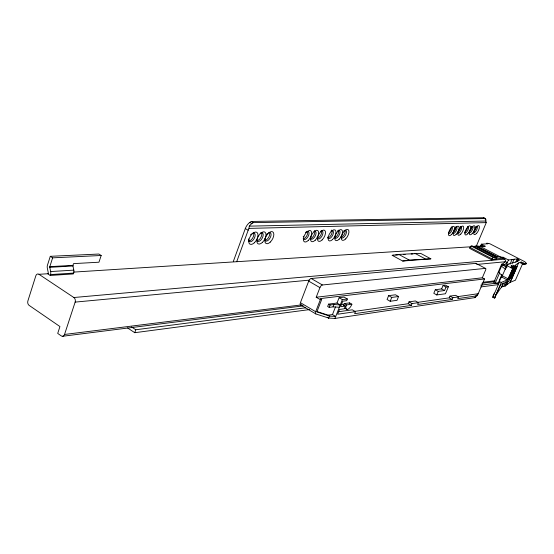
<?xml version="1.0" encoding="UTF-8"?>
<svg xmlns="http://www.w3.org/2000/svg" width="554" height="554" viewBox="0 0 554 554"><rect width="100%" height="100%" fill="white"/><g stroke="black" fill="none" stroke-linecap="round" stroke-linejoin="round"><path stroke-width="0.83" d="M501.806 274.68L498.115 283.239L495.103 283.336L493.752 282.547L501.647 264.189L502.547 264.099L505.442 261.467A1.946 1.794 84.5 0 0 504.465 259.154L502.817 258.296L496.079 258.884M50.282 256.322L47.478 265.131A4.508 3.248 86.2 0 0 47.339 268.136L48.205 272.374A0.976 0.706 86 0 1 48.177 273.025L47.9 273.905L50.234 275.449L73.384 273.932L73.668 273.074A4.397 3.213 86 0 0 73.807 270.13L72.948 265.982A0.956 0.699 86.2 0 1 72.983 265.345L73.544 263.621L98.951 262.215L101.181 255.491L98.882 254.037L50.282 256.322L52.63 257.845L101.181 255.491M50.234 275.449L50.511 274.576A4.494 3.241 86 0 0 50.656 271.564L49.784 267.319A0.976 0.706 86.2 0 1 49.812 266.661L52.63 257.845M64.534 334.464L75.15 302.103A3.414 2.493 84.9 0 0 73.848 297.519L38.974 274.306A3.352 2.396 85.8 0 0 35.816 275.844L27.887 300.926A3.324 2.368 84.9 0 0 29.127 305.379L59.943 326.555L57.706 333.411L61.286 335.897A3.386 2.451 83.7 0 0 64.534 334.464L301.307 304.922M127.6 327.767A3.864 2.915 83.5 0 0 128.348 328.453L134.754 332.698L135.772 329.755L305.697 307.795M233.345 261.44L245.297 228.58A7.742 4.113 -60.3 0 1 249.826 222.417L251.239 221.455L483.815 217.722L485.484 218.56L485.74 219.225A5.602 2.119 -62.7 0 1 485.83 221.011A6.925 2.929 85.6 0 1 486.183 222.604A5.602 2.119 -62.6 0 1 485.713 223.906L476.343 246.114M236.724 261.64L248.178 230.222A7.749 4.1 -60.3 0 1 248.995 228.393A9.598 5.623 84.7 0 1 249.328 226.143A7.749 4.1 -60.3 0 1 251.904 223.587L253.31 222.625L485.484 218.56M485.449 268.371L475.928 263.365L311.175 278.503A2.77 1.309 -59.9 0 0 308.703 281.127L300.42 302.685L315.669 311.715L320.351 299.666L321.68 299.506L316.853 311.902L329.748 316.112L335.724 316.459L339.346 307.269L333.058 306.861L329.173 307.373L327.649 306.48L328.57 304.125L337.005 303.045L340.267 304.942L342.372 299.61L347.365 298.987L346.693 300.683L342.774 301.182L340.592 306.701L345.377 306.064L344.297 308.779L339.512 309.437L337.621 314.229L355.467 311.667L354.664 313.689L411.276 305.413L412.038 303.564L418.415 302.65L417.654 304.485L452.147 299.437L452.881 297.699L458.497 296.896L457.77 298.62L475.595 296.016L478.199 293.717A2.174 0.783 -61.4 0 0 478.358 293.378L484.521 278.953L482.312 277.783L316.202 297.242L319.928 287.63A2.784 1.288 -59.9 0 1 322.4 284.978L485.449 268.371A2.188 0.789 -61.8 0 1 485.533 270.241L482.312 277.783M329.173 307.373L330.094 305.019L333.979 304.513L340.267 304.942M300.226 303.322A2.756 1.295 -59.3 0 0 300.663 304.922L315.884 313.952L328.667 318.051L329.471 316.002M333.058 306.861L333.979 304.513M316.923 311.521L328.148 315.171L332.483 314.547L335.489 306.902M337.005 303.045L339.103 297.72L344.11 297.11L347.365 298.987M328.667 318.051L334.879 318.446L335.655 316.466L332.483 314.547M339.277 307.283L340.198 304.949M388.617 295.663L387.059 299.506L390.168 301.258L397.017 300.33L398.575 296.522L395.487 294.79L388.617 295.663L391.733 297.415L398.575 296.522M390.168 301.258L391.733 297.415M354.013 311.473L408.256 303.717L409.018 301.868L415.41 300.967L418.415 302.65M496.779 257.776L494.196 257.998L494.466 257.368L472.458 245.948L471.149 246.031L469.55 248.331L491.585 259.805L496.1 259.411L496.779 257.776L495.906 257.326L497.734 256.869L503.247 257.291L508.461 259.985L517.201 258.898L518.149 259.39A2.285 0.457 22.9 0 1 519.285 260.422L515.469 262.16L507.63 264.223L505.47 269.237L501.515 266.204L502.665 265.041L506.993 267.166M435.299 289.721L433.803 293.308L436.767 294.943L445.458 293.765L448.394 286.764L445.451 285.165L443.075 285.455L441.621 288.918L435.299 289.721L438.262 291.349L444.571 290.531L446.018 287.055L448.394 286.764M436.767 294.943L438.262 291.349M417.19 302.436L449.259 297.851L449.986 296.12L455.623 295.324L458.497 296.896M480.36 246.544L481.357 244.176L487.901 243.781L486.765 243.192L489.646 243.656L524.77 261.696L526.3 263.302L525.857 264.327L524.063 264.507L520.725 263.06L521.169 262.042L524.513 263.482L526.3 263.302M334.879 318.446L474.903 297.623L475.595 296.016M502.817 258.296L503.247 257.291M501.515 266.204L498.725 272.693L502.54 275.663M495.103 283.336L499.715 272.623M505.158 266.903L508.461 259.985M521.169 262.042L518.53 262.963L515.178 265.269L517.02 266.799L511.238 280.116L500.726 284.472L494.535 298.059L492.818 297.366L499.57 281.716A144.345 31.197 24.5 0 1 501.737 277.069L506.813 265.595A144.767 29.881 24.3 0 1 508.156 264.625L507.63 264.223M494.535 298.059L501.294 282.415L507.263 279.971L507.9 279.098L512.893 268.385L510.746 266.952L511.453 266.689L514.389 267.811L511.183 265.678L515.22 267.492L515.871 267.243L512.679 265.117L517.02 266.799M509.978 264.279L511.972 259.66M495.484 295.774A141.415 32.423 24.7 0 1 497.347 293.121A172.668 102.109 22.6 0 1 501.543 287.145L503.129 283.482M501.543 287.145A3.483 2.071 16.9 0 1 501.813 286.882L503.496 282.983M512.402 263.136L514.119 259.175M501.813 286.882L503.731 286.383L505.754 281.709M503.731 286.383L505.262 285.982L507.429 280.975M512.893 268.385L507.907 279.888L509.022 279.431L513.994 267.963M505.262 285.982L507.464 281.141M515.822 262.07L517.201 258.898M505.435 285.822L506.661 284.846L508.371 280.899M514.389 267.811L509.417 279.271L510.262 278.925L515.22 267.492M517.256 261.446L518.149 259.39M515.871 267.243L510.92 278.655L511.757 278.309L516.702 266.924M506.681 284.867L510.13 282.311L518.53 262.963M522.581 263.746L515.4 280.248L510.13 282.311M522.81 264.14L523.253 263.115M524.063 264.507L524.513 263.482M491.585 259.805L493.199 257.478L494.466 257.368M477.229 295.531L478.199 293.717L457.396 296.688M473.026 246.523L476.717 245.983L480.491 246.634L485.498 246.308L481.357 244.176M474.903 297.623L477.084 295.704M501.647 264.189L503.011 264.964L504.202 264.957L506.841 263.012M402.703 261.038L409.198 260.061L430.86 258.829L420.666 253.379L398.769 254.418L392.204 255.339L402.703 261.038L430.86 258.829M338.639 311.729L352.275 309.811L355.467 311.667M134.754 332.698L309.527 309.589M480.872 286.93L498.011 284.666L498.794 282.838L480.775 285.165M346.506 304.922L351.887 304.208A5.194 2.278 -60 0 1 347.24 309.499A5.194 2.278 -60 0 1 346.506 304.922L344.2 303.585A5.187 2.285 -59.9 0 0 343.556 305.773M344.2 303.585L349.588 302.879L351.887 304.208M62.803 336.243L302.401 305.974M481.89 283.302L494.77 281.674M483.171 282.221L495.186 280.726M484.521 278.953L320.136 298.606L321.68 299.506M75.15 302.103L309.167 280.151M476.939 264.417L505.345 261.751M73.848 297.519L504.902 259.113M392.204 255.339L393.929 255.221M395.653 255.096L398.243 254.923M403.416 254.563L405.14 254.445M411.179 254.03L412.903 253.912M50.511 274.576L73.668 273.074M38.974 274.306L48.468 273.704M73.502 272.111L471.399 246.752M473.123 246.641L475.713 246.475M477.437 246.371L482.617 246.038L484.127 246.814M50.656 271.564L73.807 270.13M49.812 266.661L72.983 265.345M49.784 267.319L72.948 265.982M248.995 228.393L486.183 222.604M249.328 226.143L485.83 221.011M300.663 304.922L303.114 305.725M499.57 281.716L501.294 282.415M485.74 219.225L484.078 218.387L483.815 217.722M507.755 278.794L509.022 279.431M480.491 246.634L501.398 257.444M476.717 245.983L497.734 256.869M475.734 246.045L496.779 256.952M505.428 261.557L507.353 262.554M475.512 246.364L496.557 257.271M471.149 246.031L493.199 257.478M495.234 258.96L496.1 259.411M506.813 265.595L512.485 268.538M502.547 264.099L504.202 264.957M469.958 247.403L492.007 258.87M502.402 275.816L508.053 278.78M501.737 277.069L507.263 279.971M414.904 253.317L425.16 258.822M398.769 254.418L409.198 260.061M443.075 285.455L446.018 287.055M441.621 288.918L444.571 290.531M449.986 296.12L452.881 297.699M449.259 297.851L452.147 299.437M409.018 301.868L412.038 303.564M408.256 303.717L411.276 305.413M251.239 221.455L253.31 222.625M249.826 222.417L251.904 223.587M245.297 228.58L248.178 230.222M311.175 278.503L322.4 284.978M339.103 297.72L342.372 299.61M308.703 281.127L319.928 287.63M342.137 304.181L345.377 306.064M344.955 308.156L347.254 309.499M328.57 304.125L330.094 305.019M316.202 297.242L320.351 299.666M328.148 315.171L329.748 316.112M327.331 317.241L328.764 318.086M131.492 326.929L135.772 329.755M476.682 226.274A3.546 1.35 -62.5 0 1 476.364 230.422A3.546 1.35 -62.5 0 1 473.351 232.112M474.903 227.639A3.546 1.35 -62.5 0 1 475.214 227.251M476.149 226.447A3.546 1.35 -62.5 0 1 476.433 226.323M471.779 226.579A3.573 1.371 -62.5 0 1 472.278 230.09A3.573 1.371 -62.5 0 1 468.968 232.285M471.156 227.057A3.573 1.371 -62.5 0 1 471.475 226.78M471.849 226.427A3.566 1.378 -62.5 0 1 471.163 229.515A3.566 1.378 -62.5 0 1 469.044 232.119M476.205 226.295A3.546 1.357 -62.5 0 1 475.512 229.363A3.546 1.357 -62.5 0 1 473.421 231.946M467.895 226.544A3.594 1.392 -62.5 0 1 467.597 230.748A3.594 1.392 -62.5 0 1 464.515 232.465M467.479 226.884A3.594 1.392 -62.5 0 1 464.605 232.292M460.007 227.133A3.636 1.427 -62.4 0 1 461.593 228.206A3.636 1.427 -62.4 0 1 459.453 232.562A3.636 1.427 -62.4 0 1 457.41 232.417M460.422 226.773A3.636 1.427 -62.4 0 1 459.612 230.173A3.636 1.427 -62.4 0 1 457.279 232.701M455.713 227.071A3.663 1.447 -62.4 0 1 456.413 230.409A3.663 1.447 -62.4 0 1 452.943 233.186M455.838 226.911A3.663 1.447 -62.4 0 1 455.159 230.083A3.663 1.447 -62.4 0 1 452.964 232.749M451.344 227.078A3.691 1.468 -62.4 0 1 451.766 230.575A3.691 1.468 -62.4 0 1 448.415 233.566M451.233 227.382A3.691 1.468 -62.4 0 1 448.615 232.722M330.939 231.101A4.384 2.091 -61.2 0 1 333.425 232.548A4.384 2.091 -61.2 0 1 330.627 237.888A4.384 2.091 -61.2 0 1 327.843 237.015M331.527 230.097A4.384 2.091 -61.2 0 1 331.417 234.439A4.384 2.091 -61.2 0 1 327.823 237.867M338.404 230.492A4.349 2.05 -61.3 0 1 339.907 233.082A4.349 2.05 -61.3 0 1 336.936 237.839A4.349 2.05 -61.3 0 1 334.498 236.759M337.573 230.893A4.349 2.05 -61.3 0 1 337.995 230.644M344.505 230.45A4.307 2.015 -61.4 0 1 346.43 232.486A4.307 2.015 -61.4 0 1 343.57 237.479A4.307 2.015 -61.4 0 1 341.035 236.51M343.66 231.025A4.307 2.015 -61.4 0 1 344.082 230.693M345.038 230.249A4.307 2.015 -61.4 0 1 344.159 234.577A4.307 2.015 -61.4 0 1 340.973 237.347M338.376 230.132A4.342 2.057 -61.3 0 1 337.85 234.508A4.342 2.057 -61.3 0 1 334.457 237.604M306.826 231.593A4.529 2.23 -60.9 0 1 309.035 233.532A4.529 2.23 -60.9 0 1 306.32 238.739A4.529 2.23 -60.9 0 1 303.253 238.442M303.26 236.835A4.529 2.23 -60.9 0 1 303.405 236.205M305.455 232.632A4.529 2.23 -60.9 0 1 306.369 231.856M307.525 231.378A4.529 2.23 -60.9 0 1 306.694 235.928A4.529 2.23 -60.9 0 1 303.253 238.843M313.896 231.378A4.487 2.188 -61 0 1 315.344 235.775A4.487 2.188 -61 0 1 310.482 238.573M314.36 230.845A4.487 2.188 -61 0 1 313.883 235.367A4.487 2.188 -61 0 1 310.323 238.559M321.251 231.011A4.446 2.147 -61.1 0 1 322.816 233.857A4.446 2.147 -61.1 0 1 319.526 238.705A4.446 2.147 -61.1 0 1 317.255 236.89M320.385 231.42A4.446 2.147 -61.1 0 1 320.828 231.17M321.272 230.637A4.446 2.154 -61.1 0 1 320.78 235.118A4.446 2.154 -61.1 0 1 317.269 238.289M252.541 233.241A4.848 2.555 -60.1 0 1 255.096 235.942A4.848 2.555 -60.1 0 1 251.239 241.537A4.848 2.555 -60.1 0 1 248.67 238.85M250.526 234.889A4.848 2.555 -60.1 0 1 251.516 233.892M253.503 233.012A4.848 2.555 -60.1 0 1 252.548 238.192A4.848 2.555 -60.1 0 1 248.497 240.955M260.131 233.276A4.799 2.5 -60.2 0 1 263.192 234.848A4.799 2.5 -60.2 0 1 260.158 240.692A4.799 2.5 -60.2 0 1 256.765 239.75M261.308 232.424A4.799 2.507 -60.2 0 1 260.782 237.583A4.799 2.507 -60.2 0 1 256.599 240.637M268.565 232.756A4.751 2.458 -60.3 0 1 271.031 235.194A4.751 2.458 -60.3 0 1 267.554 240.72A4.751 2.458 -60.3 0 1 264.722 238.878M266.613 234.37A4.751 2.458 -60.3 0 1 267.575 233.393M269.452 232.528A4.751 2.458 -60.3 0 1 268.475 237.618A4.751 2.458 -60.3 0 1 264.549 240.325M475.928 263.365A2.174 0.803 -61.9 0 1 476.343 263.877M349.588 302.879A5.187 2.285 -59.9 0 1 349.283 303.634M315.884 313.952A2.777 1.267 -59.4 0 1 315.468 312.352M480.803 246.253A1.918 1.752 86.7 0 1 482.617 246.038M492.818 297.366A143.77 32.97 24.7 0 1 494.563 293.045M494.93 297.886A141.415 32.423 24.7 0 1 495.137 296.799M476.544 233.421A5.014 1.904 -62.5 0 0 479.016 225.769A5.014 1.904 -62.5 0 0 474.051 231.094A5.014 1.904 -62.5 0 0 476.544 233.421M472.195 233.608A5.048 1.932 -62.5 0 0 474.674 225.893A5.048 1.932 -62.5 0 0 469.66 231.267A5.048 1.932 -62.5 0 0 472.195 233.608M467.784 233.788A5.083 1.96 -62.5 0 0 470.263 226.025A5.083 1.96 -62.5 0 0 465.201 231.433A5.083 1.96 -62.5 0 0 467.784 233.788M460.789 234.086A5.138 2.008 -62.4 0 0 463.276 226.233A5.138 2.008 -62.4 0 0 458.13 231.704A5.138 2.008 -62.4 0 0 460.789 234.086M456.212 234.28A5.18 2.043 -62.4 0 0 458.698 226.364A5.18 2.043 -62.4 0 0 453.497 231.877A5.18 2.043 -62.4 0 0 456.212 234.28M451.558 234.474A5.215 2.071 -62.4 0 0 454.058 226.503A5.215 2.071 -62.4 0 0 448.795 232.057A5.215 2.071 -62.4 0 0 451.558 234.474M332.601 239.48A6.198 2.943 -61.2 0 0 335.115 230A6.198 2.943 -61.2 0 0 328.356 236.627A6.198 2.943 -61.2 0 0 332.601 239.48M339.18 239.203A6.142 2.895 -61.3 0 0 341.693 229.806A6.142 2.895 -61.3 0 0 335.025 236.378A6.142 2.895 -61.3 0 0 339.18 239.203M345.648 238.926A6.094 2.839 -61.4 0 0 348.161 229.612A6.094 2.839 -61.4 0 0 341.576 236.129A6.094 2.839 -61.4 0 0 345.648 238.926M308.225 240.505A6.406 3.144 -60.9 0 0 310.725 230.713A6.406 3.144 -60.9 0 0 303.634 237.569A6.406 3.144 -60.9 0 0 308.225 240.505M315.24 240.207A6.343 3.082 -61 0 0 317.74 230.506A6.343 3.082 -61 0 0 310.752 237.299A6.343 3.082 -61 0 0 315.24 240.207M322.13 239.917A6.288 3.026 -61.1 0 0 324.637 230.305A6.288 3.026 -61.1 0 0 317.74 237.029A6.288 3.026 -61.1 0 0 322.13 239.917M254.341 242.77A6.856 3.601 -60.1 0 0 256.786 232.299A6.856 3.601 -60.1 0 0 248.954 239.64A6.856 3.601 -60.1 0 0 254.341 242.77M262.374 242.437A6.787 3.532 -60.2 0 0 264.826 232.064A6.787 3.532 -60.2 0 0 257.104 239.328A6.787 3.532 -60.2 0 0 262.374 242.437M270.248 242.105A6.717 3.462 -60.3 0 0 272.707 231.835A6.717 3.462 -60.3 0 0 265.096 239.03A6.717 3.462 -60.3 0 0 270.248 242.105"/></g></svg>
